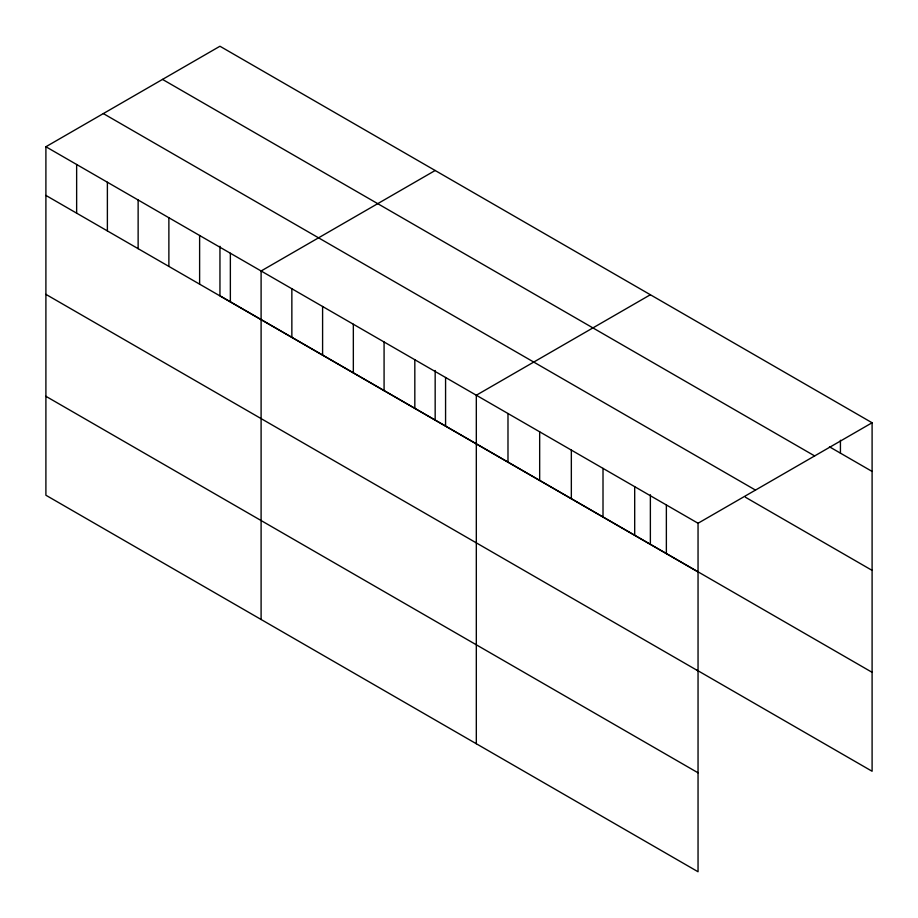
<?xml version="1.0" encoding="UTF-8"?>
<svg xmlns="http://www.w3.org/2000/svg" width="918" height="918" viewBox="0 0 918 918"><rect width="100%" height="100%" fill="white"/><g stroke="black" fill="none" stroke-linecap="round" stroke-linejoin="round"><path stroke-width="1.38" d="M45.9 146.742L698.047 523.249L698.047 871.756L45.9 495.238L45.9 146.742L219.953 46.244L872.1 422.762L872.1 771.258L696.67 669.979M435.166 170.496L261.102 270.994L261.102 619.489M650.369 294.747L476.316 395.233L476.316 743.741M698.047 523.249L872.1 422.762M829.459 446.814L872.1 471.439M162.52 79.407L814.656 455.925M103.344 113.58L755.48 490.086M745.393 497.223L872.1 570.376M872.1 672.32L219.953 295.803L219.953 246.253M45.9 195.419L698.047 571.925M45.9 294.357L698.047 670.874M45.9 396.301L698.047 772.807M840.429 440.261L840.429 453.148M666.365 504.969L666.365 553.646M650.369 494.756L650.369 544.305M634.694 486.678L634.694 535.355M603.011 468.387L603.011 517.063M571.34 450.095L571.34 498.772M539.669 431.816L539.669 480.493M507.987 413.525L507.987 462.202M445.574 377.493L445.574 426.17M435.166 370.505L435.166 420.054M414.821 359.741L414.821 408.418M384.08 341.989L384.08 390.666M353.338 324.238L353.338 372.915M322.597 306.486L322.597 355.163M291.855 288.734L291.855 337.411M230.361 253.242L230.361 301.919M199.619 235.49L199.619 284.167M168.878 217.738L168.878 266.415M138.136 199.986L138.136 248.663M107.383 182.234L107.383 230.911M76.642 164.494L76.642 213.171"/></g></svg>
